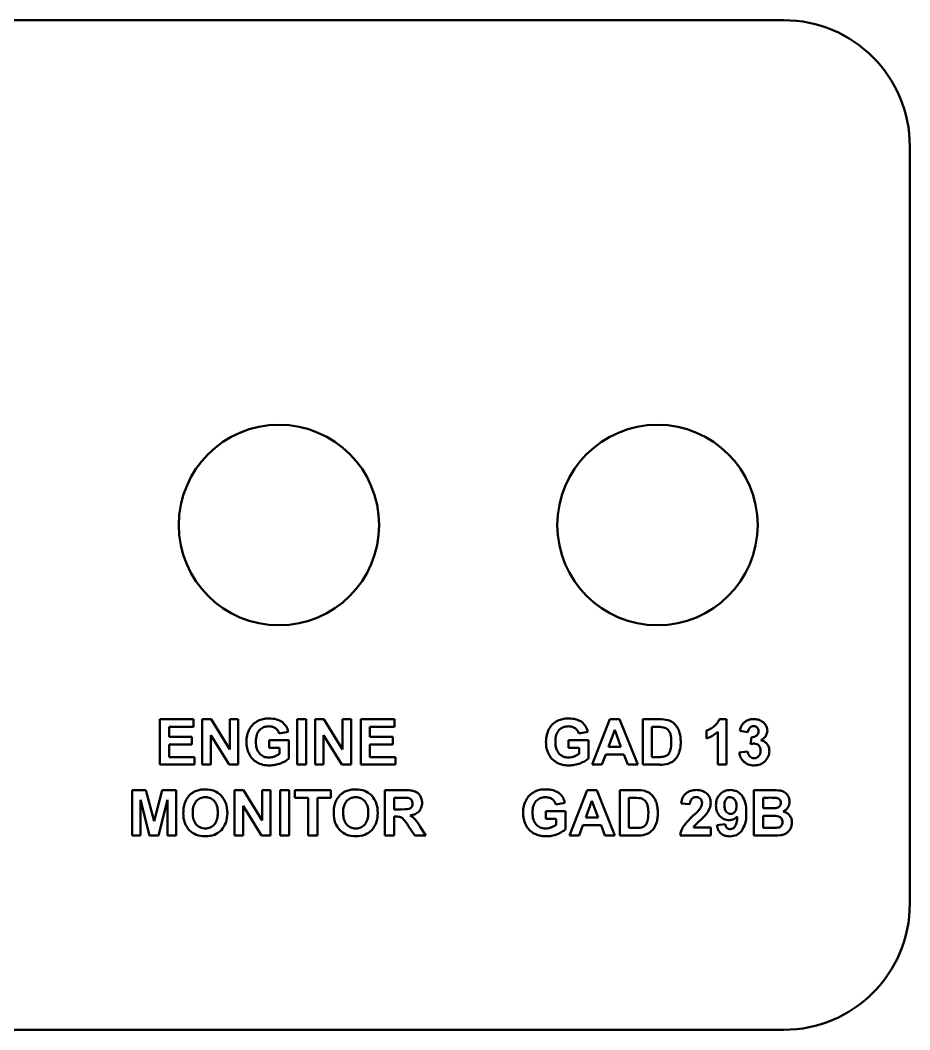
# Model space of a CAD drawing. Header units: inches. Extents: x 4.84 to 12.59, y 5.32 to 7.32.
# Drawn here: x 10.83 to 12.592, y 5.32 to 7.32 of the extents above; entities that cross this region are included whole.
import ezdxf

# ---------------------------------------------------------------- set-up
doc = ezdxf.new("R2010")
doc.units = ezdxf.units.IN
doc.header["$LTSCALE"] = 0.75
doc.header["$MEASUREMENT"] = 0
doc.layers.add('Visible', color=7, linetype='Continuous', lineweight=50)

msp = doc.modelspace()

# ---------------------------------------------------------------- linework, layer by layer
at = {"layer": 'Visible', "extrusion": (0, 1, 0)}
for p, q in [((12.3425, 7.3203), (5.0925, 7.3203)), ((12.5925, 5.5703), (12.5925, 7.0703)), ((11.1065, 5.9356), (11.1065, 5.8456)), ((11.1732, 5.9356), (11.1065, 5.9356)), ((11.1247, 5.9203), (11.1732, 5.9203)), ((11.1247, 5.9004), (11.1247, 5.9203)), ((11.1732, 5.9203), (11.1732, 5.9356)), ((11.1905, 5.9356), (11.1905, 5.8456)), ((11.2082, 5.9356), (11.1905, 5.9356)), ((11.245, 5.8755), (11.2082, 5.9356)), ((11.245, 5.9356), (11.245, 5.8755)), ((11.2619, 5.9356), (11.245, 5.9356)), ((11.2619, 5.8456), (11.2619, 5.9356)), ((11.3784, 5.9356), (11.3784, 5.8456)), ((11.3966, 5.9356), (11.3784, 5.9356)), ((11.3966, 5.8456), (11.3966, 5.9356)), ((11.414, 5.9356), (11.414, 5.8456)), ((11.4317, 5.9356), (11.414, 5.9356)), ((11.4686, 5.8755), (11.4317, 5.9356)), ((11.4686, 5.9356), (11.4686, 5.8755)), ((11.4854, 5.9356), (11.4686, 5.9356)), ((11.4854, 5.8456), (11.4854, 5.9356)), ((11.5047, 5.9356), (11.5047, 5.8456)), ((11.5714, 5.9356), (11.5047, 5.9356)), ((11.5228, 5.9203), (11.5714, 5.9203)), ((11.5228, 5.9004), (11.5228, 5.9203)), ((11.5714, 5.9203), (11.5714, 5.9356)), ((11.9983, 5.9356), (11.9633, 5.8456)), ((12.0175, 5.9356), (11.9983, 5.9356)), ((12.0536, 5.8456), (12.0175, 5.9356)), ((12.0964, 5.9356), (12.0632, 5.9356)), ((12.0632, 5.9356), (12.0632, 5.8456)), ((12.0813, 5.8607), (12.0813, 5.9203)), ((12.0813, 5.9203), (12.0895, 5.9203)), ((12.2293, 5.9359), (12.2153, 5.9359)), ((12.2293, 5.8456), (12.2293, 5.9359)), ((11.1698, 5.9004), (11.1247, 5.9004)), ((11.1698, 5.8852), (11.1698, 5.9004)), ((11.2074, 5.9043), (11.2437, 5.8456)), ((11.2074, 5.8456), (11.2074, 5.9043)), ((11.343, 5.9073), (11.361, 5.9106)), ((11.4309, 5.9043), (11.4672, 5.8456)), ((11.4309, 5.8456), (11.4309, 5.9043)), ((11.568, 5.9004), (11.5228, 5.9004)), ((11.568, 5.8852), (11.568, 5.9004)), ((11.9364, 5.9073), (11.9545, 5.9106)), ((11.9956, 5.8812), (12.0077, 5.9146)), ((12.0077, 5.9146), (12.0201, 5.8812)), ((12.1897, 5.9132), (12.1897, 5.8975)), ((12.212, 5.9106), (12.212, 5.8456)), ((12.2557, 5.9124), (12.2716, 5.9097)), ((12.2785, 5.9002), (12.2766, 5.8861)), ((11.1247, 5.8852), (11.1698, 5.8852)), ((11.1247, 5.8607), (11.1247, 5.8852)), ((11.323, 5.8938), (11.323, 5.8787)), ((11.3622, 5.8938), (11.323, 5.8938)), ((11.3622, 5.858), (11.3622, 5.8938)), ((11.5228, 5.8852), (11.568, 5.8852)), ((11.5228, 5.8607), (11.5228, 5.8852)), ((11.9165, 5.8938), (11.9165, 5.8787)), ((11.9557, 5.8938), (11.9165, 5.8938)), ((11.9557, 5.858), (11.9557, 5.8938)), ((12.0201, 5.8812), (11.9956, 5.8812)), ((11.1749, 5.8607), (11.1247, 5.8607)), ((11.1749, 5.8456), (11.1749, 5.8607)), ((11.323, 5.8787), (11.3438, 5.8787)), ((11.3438, 5.8787), (11.3438, 5.8672)), ((11.5731, 5.8607), (11.5228, 5.8607)), ((11.5731, 5.8456), (11.5731, 5.8607)), ((11.9165, 5.8787), (11.9373, 5.8787)), ((11.9373, 5.8787), (11.9373, 5.8672)), ((11.9825, 5.8456), (11.99, 5.866)), ((11.99, 5.866), (12.0259, 5.866)), ((12.0259, 5.866), (12.0338, 5.8456)), ((12.0949, 5.8607), (12.0813, 5.8607)), ((12.2711, 5.8715), (12.2544, 5.8694)), ((11.1065, 5.8456), (11.1749, 5.8456)), ((11.1905, 5.8456), (11.2074, 5.8456)), ((11.2437, 5.8456), (11.2619, 5.8456)), ((11.3784, 5.8456), (11.3966, 5.8456)), ((11.414, 5.8456), (11.4309, 5.8456)), ((11.4672, 5.8456), (11.4854, 5.8456)), ((11.5047, 5.8456), (11.5731, 5.8456)), ((11.9633, 5.8456), (11.9825, 5.8456)), ((12.0338, 5.8456), (12.0536, 5.8456)), ((12.0632, 5.8456), (12.0973, 5.8456)), ((12.212, 5.8456), (12.2293, 5.8456)), ((11.0516, 5.7951), (11.0516, 5.7051)), ((11.0788, 5.7951), (11.0516, 5.7951)), ((11.0951, 5.7337), (11.0788, 5.7951)), ((11.1112, 5.7951), (11.0951, 5.7337)), ((11.1385, 5.7951), (11.1112, 5.7951)), ((11.1385, 5.7051), (11.1385, 5.7951)), ((11.2545, 5.7951), (11.2545, 5.7051)), ((11.2722, 5.7951), (11.2545, 5.7951)), ((11.309, 5.735), (11.2722, 5.7951)), ((11.309, 5.7951), (11.309, 5.735)), ((11.3259, 5.7951), (11.309, 5.7951)), ((11.3259, 5.7051), (11.3259, 5.7951)), ((11.3446, 5.7951), (11.3446, 5.7051)), ((11.3628, 5.7951), (11.3446, 5.7951)), ((11.3628, 5.7051), (11.3628, 5.7951)), ((11.3736, 5.7951), (11.3736, 5.7799)), ((11.4451, 5.7951), (11.3736, 5.7951)), ((11.4451, 5.7799), (11.4451, 5.7951)), ((11.5525, 5.7951), (11.5525, 5.7051)), ((11.5907, 5.7951), (11.5525, 5.7951)), ((11.9529, 5.7951), (11.9179, 5.7051)), ((11.9721, 5.7951), (11.9529, 5.7951)), ((12.0082, 5.7051), (11.9721, 5.7951)), ((12.051, 5.7951), (12.0178, 5.7951)), ((12.0178, 5.7951), (12.0178, 5.7051)), ((12.3194, 5.7951), (12.2835, 5.7951)), ((12.2835, 5.7951), (12.2835, 5.7051)), ((12.3016, 5.7593), (12.3016, 5.7801)), ((12.3016, 5.7801), (12.3121, 5.7801)), ((11.0684, 5.7759), (11.0862, 5.7051)), ((11.0684, 5.7051), (11.0684, 5.7759)), ((11.1037, 5.7051), (11.1216, 5.7759)), ((11.1216, 5.7759), (11.1216, 5.7051)), ((11.2714, 5.7638), (11.3077, 5.7051)), ((11.2714, 5.7051), (11.2714, 5.7638)), ((11.3736, 5.7799), (11.4003, 5.7799)), ((11.4003, 5.7799), (11.4003, 5.7051)), ((11.4185, 5.7799), (11.4451, 5.7799)), ((11.4185, 5.7051), (11.4185, 5.7799)), ((11.5706, 5.7799), (11.5848, 5.7799)), ((11.5706, 5.757), (11.5706, 5.7799)), ((11.891, 5.7668), (11.9091, 5.7702)), ((11.9502, 5.7407), (11.9623, 5.7741)), ((11.9623, 5.7741), (11.9747, 5.7407)), ((12.0359, 5.7203), (12.0359, 5.7799)), ((12.0359, 5.7799), (12.0441, 5.7799)), ((12.1396, 5.7688), (12.1567, 5.7671)), ((11.5841, 5.757), (11.5706, 5.757)), ((11.5706, 5.7427), (11.5743, 5.7427)), ((11.5706, 5.7051), (11.5706, 5.7427)), ((11.8711, 5.7534), (11.8711, 5.7382)), ((11.9103, 5.7534), (11.8711, 5.7534)), ((11.9103, 5.7175), (11.9103, 5.7534)), ((11.9747, 5.7407), (11.9502, 5.7407)), ((12.3135, 5.7593), (12.3016, 5.7593)), ((12.3016, 5.7203), (12.3016, 5.7443)), ((12.3016, 5.7443), (12.3163, 5.7443)), ((11.5985, 5.7247), (11.6116, 5.7051)), ((11.6334, 5.7051), (11.6224, 5.7227)), ((11.8711, 5.7382), (11.8919, 5.7382)), ((11.8919, 5.7382), (11.8919, 5.7268)), ((11.9371, 5.7051), (11.9446, 5.7255)), ((11.9446, 5.7255), (11.9806, 5.7255)), ((11.9806, 5.7255), (11.9884, 5.7051)), ((12.0495, 5.7203), (12.0359, 5.7203)), ((12.198, 5.7211), (12.1637, 5.7211)), ((12.198, 5.7051), (12.198, 5.7211)), ((12.2267, 5.7278), (12.21, 5.7259)), ((12.3185, 5.7203), (12.3016, 5.7203)), ((11.0516, 5.7051), (11.0684, 5.7051)), ((11.0862, 5.7051), (11.1037, 5.7051)), ((11.1216, 5.7051), (11.1385, 5.7051)), ((11.2545, 5.7051), (11.2714, 5.7051)), ((11.3077, 5.7051), (11.3259, 5.7051)), ((11.3446, 5.7051), (11.3628, 5.7051)), ((11.4003, 5.7051), (11.4185, 5.7051)), ((11.5525, 5.7051), (11.5706, 5.7051)), ((11.6116, 5.7051), (11.6334, 5.7051)), ((11.9179, 5.7051), (11.9371, 5.7051)), ((11.9884, 5.7051), (12.0082, 5.7051)), ((12.0178, 5.7051), (12.0519, 5.7051)), ((12.1375, 5.7051), (12.198, 5.7051)), ((12.2835, 5.7051), (12.3141, 5.7051)), ((5.0925, 5.3203), (12.3425, 5.3203))]:
    msp.add_line(p, q, dxfattribs=at)
at = {"layer": 'Visible'}
for centre in [(11.3425, 6.3203), (12.0925, 6.3203)]:
    msp.add_circle(centre, 0.1985, dxfattribs=at)
at = {"layer": 'Visible', "extrusion": (1e-16, 0, -1)}
for centre, radius, start, end in [((-12.3425, 7.0703), 0.25, 90, 180), ((-12.0922, 5.838), 0.0824, 88.0944, 98.5003), ((-12.0985, 5.8707), 0.0649, 88.1046, 103.3573), ((-12.0611, 5.8887), 0.0587, 178.2551, 194.4956), ((-12.2854, 5.8574), 0.0301, 73.0935, 88.4143), ((-11.3201, 5.8985), 0.0392, 232.8835, 249.3717), ((-11.9136, 5.8985), 0.0392, 232.8836, 249.3716), ((-12.0966, 5.9102), 0.0495, 259.1367, 271.919), ((-12.099, 5.9005), 0.055, 254.7815, 271.7227), ((-12.0468, 5.6975), 0.0824, 88.0946, 98.5001), ((-12.0531, 5.7303), 0.0649, 88.1045, 103.3575), ((-12.3156, 5.5674), 0.2128, 89.0403, 93.2241), ((-12.3216, 5.6912), 0.1039, 88.7957, 97.6008), ((-11.5879, 5.6269), 0.153, 88.8418, 93.8104), ((-11.5876, 5.8264), 0.0694, 259.3593, 272.8981), ((-11.5815, 5.7079), 0.0424, 119.4605, 136.1647), ((-12.0157, 5.7483), 0.0587, 178.2551, 194.4956), ((-12.2377, 5.6571), 0.1146, 34.682, 49.2293), ((-12.0827, 5.836), 0.122, 219.3251, 228.9792), ((-12.1047, 5.8189), 0.1105, 220.3583, 228.715), ((-12.1524, 5.7771), 0.0471, 202.7641, 219.1636), ((-12.3164, 5.9195), 0.1602, 266.3067, 271.0291), ((-11.491, 5.657), 0.127, 140.4137, 147.7853), ((-11.5338, 5.6709), 0.1026, 139.6949, 149.709), ((-11.8682, 5.7581), 0.0392, 232.8836, 249.3716), ((-12.0512, 5.7697), 0.0495, 259.1367, 271.919), ((-12.1894, 5.7059), 0.0298, 30.6637, 42.1298), ((-12.2996, 5.5986), 0.1836, 43.8869, 48.3665), ((-12.3211, 5.8024), 0.0822, 263.1095, 271.8133), ((-12.0536, 5.7601), 0.055, 254.7817, 271.7224), ((-12.3166, 6.0074), 0.3023, 266.3172, 270.4739), ((-12.3425, 5.5703), 0.25, 180, 270)]:
    msp.add_arc(centre, radius, start, end, dxfattribs=at)
at = {"layer": 'Visible'}
for points, knots in [([(11.3012, 5.9326), (11.2976, 5.9305), (11.2906, 5.9262), (11.2861, 5.9193), (11.2839, 5.9159)], [-0.06182244, -0.06182244, -0.06182244, -0.06182244, -0.03068016, 0, 0, 0, 0]), ([(11.3227, 5.9371), (11.3187, 5.937), (11.3112, 5.9367), (11.3043, 5.9339), (11.3012, 5.9326)], [-0.05630258, -0.05630258, -0.05630258, -0.05630258, -0.0261118, 0, 0, 0, 0]), ([(11.3038, 5.914), (11.3064, 5.9162), (11.3118, 5.9208), (11.319, 5.9213), (11.3227, 5.9216)], [-0.05298851, -0.05298851, -0.05298851, -0.05298851, -0.02757226, 0, 0, 0, 0]), ([(11.3489, 5.9301), (11.3452, 5.9321), (11.3371, 5.9366), (11.3278, 5.9369), (11.3227, 5.9371)], [-0.06974808, -0.06974808, -0.06974808, -0.06974808, -0.03817346, 0, 0, 0, 0]), ([(11.3227, 5.9216), (11.3252, 5.9214), (11.3298, 5.9212), (11.3339, 5.9188), (11.3358, 5.9177)], [-0.0351407, -0.0351407, -0.0351407, -0.0351407, -0.01667644, 0, 0, 0, 0]), ([(11.361, 5.9106), (11.3599, 5.9145), (11.3576, 5.9221), (11.3518, 5.9275), (11.3489, 5.9301)], [-0.05917838, -0.05917838, -0.05917838, -0.05917838, -0.0289659, 0, 0, 0, 0]), ([(11.8946, 5.9326), (11.8911, 5.9305), (11.884, 5.9262), (11.8796, 5.9193), (11.8774, 5.9159)], [-0.06182243, -0.06182243, -0.06182243, -0.06182243, -0.03068014, 0, 0, 0, 0]), ([(11.9162, 5.9371), (11.9122, 5.937), (11.9047, 5.9367), (11.8978, 5.9339), (11.8946, 5.9326)], [-0.05630256, -0.05630256, -0.05630256, -0.05630256, -0.02611175, 0, 0, 0, 0]), ([(11.8972, 5.914), (11.8999, 5.9162), (11.9053, 5.9208), (11.9125, 5.9213), (11.9162, 5.9216)], [-0.05298848, -0.05298848, -0.05298848, -0.05298848, -0.02757223, 0, 0, 0, 0]), ([(11.9424, 5.9301), (11.9387, 5.9321), (11.9306, 5.9366), (11.9213, 5.9369), (11.9162, 5.9371)], [-0.06974811, -0.06974811, -0.06974811, -0.06974811, -0.03817343, 0, 0, 0, 0]), ([(11.9162, 5.9216), (11.9186, 5.9214), (11.9233, 5.9212), (11.9274, 5.9188), (11.9293, 5.9177)], [-0.03514073, -0.03514073, -0.03514073, -0.03514073, -0.01667644, 0, 0, 0, 0]), ([(11.9545, 5.9106), (11.9533, 5.9145), (11.9511, 5.9221), (11.9452, 5.9275), (11.9424, 5.9301)], [-0.0591784, -0.0591784, -0.0591784, -0.0591784, -0.02896594, 0, 0, 0, 0]), ([(12.1271, 5.9256), (12.1251, 5.9274), (12.1211, 5.9311), (12.116, 5.9329), (12.1135, 5.9338)], [-0.04074585, -0.04074585, -0.04074585, -0.04074585, -0.02040454, 0, 0, 0, 0]), ([(12.1357, 5.911), (12.1346, 5.9137), (12.1325, 5.919), (12.1288, 5.9234), (12.1271, 5.9256)], [-0.04324386, -0.04324386, -0.04324386, -0.04324386, -0.02103557, 0, 0, 0, 0]), ([(12.2044, 5.9215), (12.2019, 5.9197), (12.1974, 5.9163), (12.1921, 5.9141), (12.1897, 5.9132)], [-0.04307289, -0.04307289, -0.04307289, -0.04307289, -0.01965301, 0, 0, 0, 0]), ([(12.2153, 5.9359), (12.214, 5.9332), (12.2115, 5.9277), (12.2068, 5.9236), (12.2044, 5.9215)], [-0.04628949, -0.04628949, -0.04628949, -0.04628949, -0.02399593, 0, 0, 0, 0]), ([(12.2607, 5.9255), (12.2597, 5.9236), (12.2573, 5.9195), (12.2563, 5.9149), (12.2557, 5.9124)], [-0.03566264, -0.03566264, -0.03566264, -0.03566264, -0.01938715, 0, 0, 0, 0]), ([(12.2701, 5.9331), (12.2682, 5.9321), (12.2646, 5.9302), (12.262, 5.927), (12.2607, 5.9255)], [-0.0309706, -0.0309706, -0.0309706, -0.0309706, -0.01503664, 0, 0, 0, 0]), ([(12.2835, 5.9359), (12.2811, 5.9358), (12.2765, 5.9356), (12.2722, 5.934), (12.2701, 5.9331)], [-0.0350147, -0.0350147, -0.0350147, -0.0350147, -0.01697532, 0, 0, 0, 0]), ([(12.2754, 5.9187), (12.2765, 5.9196), (12.2787, 5.9214), (12.2816, 5.9216), (12.283, 5.9218)], [-0.02113139, -0.02113139, -0.02113139, -0.02113139, -0.01058969, 0, 0, 0, 0]), ([(12.283, 5.9218), (12.2844, 5.9217), (12.2871, 5.9215), (12.2892, 5.9198), (12.2902, 5.9191)], [-0.01990019, -0.01990019, -0.01990019, -0.01990019, -0.00950498, 0, 0, 0, 0]), ([(12.3039, 5.9278), (12.301, 5.9302), (12.2951, 5.9351), (12.2875, 5.9356), (12.2835, 5.9359)], [-0.05697597, -0.05697597, -0.05697597, -0.05697597, -0.02953358, 0, 0, 0, 0]), ([(12.3102, 5.9129), (12.3099, 5.9156), (12.3093, 5.9212), (12.3057, 5.9256), (12.3039, 5.9278)], [-0.04211508, -0.04211508, -0.04211508, -0.04211508, -0.02160268, 0, 0, 0, 0]), ([(11.2839, 5.9159), (11.2822, 5.912), (11.2786, 5.9041), (11.2782, 5.8954), (11.278, 5.8909)], [-0.06572075, -0.06572075, -0.06572075, -0.06572075, -0.03392786, 0, 0, 0, 0]), ([(11.2967, 5.8916), (11.2969, 5.8961), (11.2972, 5.9043), (11.3017, 5.911), (11.3038, 5.914)], [-0.06072179, -0.06072179, -0.06072179, -0.06072179, -0.02732505, 0, 0, 0, 0]), ([(11.3358, 5.9177), (11.3374, 5.9163), (11.3407, 5.9134), (11.3422, 5.9093), (11.343, 5.9073)], [-0.03266869, -0.03266869, -0.03266869, -0.03266869, -0.01659642, 0, 0, 0, 0]), ([(11.8774, 5.9159), (11.8757, 5.912), (11.8721, 5.9041), (11.8717, 5.8954), (11.8715, 5.8909)], [-0.06572076, -0.06572076, -0.06572076, -0.06572076, -0.03392786, 0, 0, 0, 0]), ([(11.8902, 5.8916), (11.8904, 5.8961), (11.8907, 5.9043), (11.8952, 5.911), (11.8972, 5.914)], [-0.06072181, -0.06072181, -0.06072181, -0.06072181, -0.02732508, 0, 0, 0, 0]), ([(11.9293, 5.9177), (11.9309, 5.9163), (11.9342, 5.9134), (11.9357, 5.9093), (11.9364, 5.9073)], [-0.03266869, -0.03266869, -0.03266869, -0.03266869, -0.01659642, 0, 0, 0, 0]), ([(12.1044, 5.9195), (12.106, 5.919), (12.1091, 5.9182), (12.1116, 5.9162), (12.1128, 5.9152)], [-0.02414846, -0.02414846, -0.02414846, -0.02414846, -0.01164735, 0, 0, 0, 0]), ([(12.1128, 5.9152), (12.1139, 5.914), (12.1162, 5.9115), (12.1173, 5.9082), (12.118, 5.9065)], [-0.02592576, -0.02592576, -0.02592576, -0.02592576, -0.01382197, 0, 0, 0, 0]), ([(12.118, 5.9065), (12.1185, 5.9043), (12.1198, 5.899), (12.1198, 5.8936), (12.1198, 5.8905)], [-0.04108089, -0.04108089, -0.04108089, -0.04108089, -0.02345833, 0, 0, 0, 0]), ([(12.1386, 5.8897), (12.1385, 5.8936), (12.1384, 5.9008), (12.1365, 5.9078), (12.1357, 5.911)], [-0.05472632, -0.05472632, -0.05472632, -0.05472632, -0.02509808, 0, 0, 0, 0]), ([(12.1897, 5.8975), (12.1939, 5.8991), (12.202, 5.9022), (12.2087, 5.9078), (12.212, 5.9106)], [-0.06602466, -0.06602466, -0.06602466, -0.06602466, -0.03264501, 0, 0, 0, 0]), ([(12.2716, 5.9097), (12.2719, 5.9115), (12.2724, 5.9148), (12.2745, 5.9175), (12.2754, 5.9187)], [-0.025103, -0.025103, -0.025103, -0.025103, -0.01152571, 0, 0, 0, 0]), ([(12.2892, 5.9032), (12.2877, 5.9023), (12.2845, 5.9003), (12.2806, 5.9002), (12.2785, 5.9002)], [-0.02871031, -0.02871031, -0.02871031, -0.02871031, -0.01576286, 0, 0, 0, 0]), ([(12.2929, 5.9118), (12.2927, 5.9101), (12.2925, 5.9069), (12.2903, 5.9044), (12.2892, 5.9032)], [-0.02427913, -0.02427913, -0.02427913, -0.02427913, -0.01183592, 0, 0, 0, 0]), ([(12.2902, 5.9191), (12.291, 5.918), (12.2926, 5.9159), (12.2928, 5.9132), (12.2929, 5.9118)], [-0.02004844, -0.02004844, -0.02004844, -0.02004844, -0.01051056, 0, 0, 0, 0]), ([(12.2972, 5.8939), (12.301, 5.8963), (12.3081, 5.9008), (12.3095, 5.909), (12.3102, 5.9129)], [-0.06066272, -0.06066272, -0.06066272, -0.06066272, -0.02827743, 0, 0, 0, 0]), ([(11.278, 5.8909), (11.2782, 5.8867), (11.2786, 5.8784), (11.2817, 5.8707), (11.2833, 5.8669)], [-0.06275201, -0.06275201, -0.06275201, -0.06275201, -0.03090086, 0, 0, 0, 0]), ([(11.3039, 5.8676), (11.3018, 5.8708), (11.2971, 5.8781), (11.2969, 5.8868), (11.2967, 5.8916)], [-0.06472594, -0.06472594, -0.06472594, -0.06472594, -0.03589754, 0, 0, 0, 0]), ([(11.8715, 5.8909), (11.8717, 5.8867), (11.8721, 5.8784), (11.8752, 5.8707), (11.8768, 5.8669)], [-0.06275201, -0.06275201, -0.06275201, -0.06275201, -0.03090087, 0, 0, 0, 0]), ([(11.8973, 5.8676), (11.8953, 5.8708), (11.8906, 5.8781), (11.8904, 5.8868), (11.8902, 5.8916)], [-0.06472594, -0.06472594, -0.06472594, -0.06472594, -0.03589754, 0, 0, 0, 0]), ([(12.1358, 5.8706), (12.1366, 5.8735), (12.1384, 5.8797), (12.1385, 5.8862), (12.1386, 5.8897)], [-0.0493206, -0.0493206, -0.0493206, -0.0493206, -0.02633345, 0, 0, 0, 0]), ([(12.2845, 5.8874), (12.2861, 5.8873), (12.2894, 5.8869), (12.2918, 5.8847), (12.2931, 5.8836)], [-0.02429819, -0.02429819, -0.02429819, -0.02429819, -0.01224148, 0, 0, 0, 0]), ([(12.2931, 5.8836), (12.2941, 5.8822), (12.2963, 5.8791), (12.2965, 5.8753), (12.2966, 5.8733)], [-0.028171, -0.028171, -0.028171, -0.028171, -0.01497951, 0, 0, 0, 0]), ([(12.3096, 5.8865), (12.3079, 5.8883), (12.3045, 5.8918), (12.2997, 5.8932), (12.2972, 5.8939)], [-0.03722375, -0.03722375, -0.03722375, -0.03722375, -0.01894972, 0, 0, 0, 0]), ([(12.3142, 5.8726), (12.3141, 5.8752), (12.3137, 5.8802), (12.311, 5.8845), (12.3096, 5.8865)], [-0.0378739, -0.0378739, -0.0378739, -0.0378739, -0.01843092, 0, 0, 0, 0]), ([(11.2833, 5.8669), (11.2853, 5.8634), (11.2892, 5.8566), (11.2958, 5.8521), (11.2991, 5.85)], [-0.05953178, -0.05953178, -0.05953178, -0.05953178, -0.02965735, 0, 0, 0, 0]), ([(11.3225, 5.8596), (11.3189, 5.8599), (11.3118, 5.8605), (11.3064, 5.8652), (11.3039, 5.8676)], [-0.05286813, -0.05286813, -0.05286813, -0.05286813, -0.02587551, 0, 0, 0, 0]), ([(11.334, 5.8618), (11.3321, 5.8612), (11.3284, 5.8599), (11.3244, 5.8597), (11.3225, 5.8596)], [-0.02976415, -0.02976415, -0.02976415, -0.02976415, -0.01459097, 0, 0, 0, 0]), ([(11.8768, 5.8669), (11.8787, 5.8634), (11.8827, 5.8566), (11.8893, 5.8521), (11.8925, 5.85)], [-0.05953178, -0.05953178, -0.05953178, -0.05953178, -0.02965737, 0, 0, 0, 0]), ([(11.916, 5.8596), (11.9124, 5.8599), (11.9052, 5.8605), (11.8999, 5.8652), (11.8973, 5.8676)], [-0.05286813, -0.05286813, -0.05286813, -0.05286813, -0.02587551, 0, 0, 0, 0]), ([(11.9274, 5.8618), (11.9256, 5.8612), (11.9218, 5.8599), (11.9179, 5.8597), (11.916, 5.8596)], [-0.02976417, -0.02976417, -0.02976417, -0.02976417, -0.01459094, 0, 0, 0, 0]), ([(12.1132, 5.8653), (12.1122, 5.8645), (12.1099, 5.8628), (12.1073, 5.862), (12.1059, 5.8616)], [-0.0210833, -0.0210833, -0.0210833, -0.0210833, -0.01094611, 0, 0, 0, 0]), ([(12.118, 5.874), (12.1174, 5.8722), (12.1164, 5.869), (12.1142, 5.8665), (12.1132, 5.8653)], [-0.02537304, -0.02537304, -0.02537304, -0.02537304, -0.01112995, 0, 0, 0, 0]), ([(12.1262, 5.8547), (12.1282, 5.8569), (12.1324, 5.8616), (12.1346, 5.8675), (12.1358, 5.8706)], [-0.04755928, -0.04755928, -0.04755928, -0.04755928, -0.02485584, 0, 0, 0, 0]), ([(12.2544, 5.8694), (12.2551, 5.8659), (12.2565, 5.8588), (12.2614, 5.8536), (12.2638, 5.8511)], [-0.05334481, -0.05334481, -0.05334481, -0.05334481, -0.02617162, 0, 0, 0, 0]), ([(12.2754, 5.8617), (12.2744, 5.863), (12.2721, 5.8659), (12.2715, 5.8695), (12.2711, 5.8715)], [-0.02749353, -0.02749353, -0.02749353, -0.02749353, -0.01478834, 0, 0, 0, 0]), ([(12.2839, 5.8583), (12.2823, 5.8585), (12.2792, 5.8587), (12.2767, 5.8607), (12.2754, 5.8617)], [-0.02363236, -0.02363236, -0.02363236, -0.02363236, -0.01174229, 0, 0, 0, 0]), ([(12.2929, 5.8624), (12.2916, 5.8612), (12.2891, 5.8589), (12.2856, 5.8585), (12.2839, 5.8583)], [-0.02566786, -0.02566786, -0.02566786, -0.02566786, -0.01275638, 0, 0, 0, 0]), ([(12.2966, 5.8733), (12.2965, 5.8712), (12.2962, 5.8672), (12.294, 5.8639), (12.2929, 5.8624)], [-0.02978729, -0.02978729, -0.02978729, -0.02978729, -0.01394514, 0, 0, 0, 0]), ([(12.3056, 5.8524), (12.3081, 5.8553), (12.3131, 5.8611), (12.3139, 5.8688), (12.3142, 5.8726)], [-0.05706049, -0.05706049, -0.05706049, -0.05706049, -0.0284101, 0, 0, 0, 0]), ([(11.2991, 5.85), (11.3028, 5.8482), (11.3106, 5.8446), (11.3192, 5.8442), (11.3237, 5.844)], [-0.06486092, -0.06486092, -0.06486092, -0.06486092, -0.03377508, 0, 0, 0, 0]), ([(11.3237, 5.844), (11.3274, 5.8442), (11.3349, 5.8446), (11.342, 5.847), (11.3456, 5.8482)], [-0.05700866, -0.05700866, -0.05700866, -0.05700866, -0.02883313, 0, 0, 0, 0]), ([(11.3456, 5.8482), (11.3489, 5.8496), (11.3549, 5.852), (11.3599, 5.8561), (11.3622, 5.858)], [-0.04898613, -0.04898613, -0.04898613, -0.04898613, -0.02212342, 0, 0, 0, 0]), ([(11.8925, 5.85), (11.8963, 5.8482), (11.9041, 5.8446), (11.9127, 5.8442), (11.9172, 5.844)], [-0.06486092, -0.06486092, -0.06486092, -0.06486092, -0.03377508, 0, 0, 0, 0]), ([(11.9172, 5.844), (11.9209, 5.8442), (11.9284, 5.8446), (11.9355, 5.847), (11.9391, 5.8482)], [-0.05700868, -0.05700868, -0.05700868, -0.05700868, -0.02883313, 0, 0, 0, 0]), ([(11.9391, 5.8482), (11.9424, 5.8496), (11.9484, 5.852), (11.9534, 5.8561), (11.9557, 5.858)], [-0.04898611, -0.04898611, -0.04898611, -0.04898611, -0.02212342, 0, 0, 0, 0]), ([(12.1134, 5.8475), (12.1159, 5.8484), (12.1206, 5.85), (12.1244, 5.8532), (12.1262, 5.8547)], [-0.03746291, -0.03746291, -0.03746291, -0.03746291, -0.01753544, 0, 0, 0, 0]), ([(12.2638, 5.8511), (12.2667, 5.849), (12.2728, 5.8448), (12.2802, 5.8443), (12.284, 5.844)], [-0.05541084, -0.05541084, -0.05541084, -0.05541084, -0.02872903, 0, 0, 0, 0]), ([(12.284, 5.844), (12.2881, 5.8444), (12.2962, 5.845), (12.3025, 5.8499), (12.3056, 5.8524)], [-0.05987881, -0.05987881, -0.05987881, -0.05987881, -0.02935844, 0, 0, 0, 0]), ([(11.1654, 5.785), (11.1637, 5.7831), (11.1603, 5.7794), (11.1581, 5.7749), (11.157, 5.7726)], [-0.03803585, -0.03803585, -0.03803585, -0.03803585, -0.01896049, 0, 0, 0, 0]), ([(11.177, 5.7931), (11.1749, 5.7921), (11.1706, 5.79), (11.1671, 5.7867), (11.1654, 5.785)], [-0.03619931, -0.03619931, -0.03619931, -0.03619931, -0.01859423, 0, 0, 0, 0]), ([(11.1964, 5.7966), (11.1929, 5.7965), (11.1863, 5.7963), (11.18, 5.7941), (11.177, 5.7931)], [-0.05035183, -0.05035183, -0.05035183, -0.05035183, -0.02397974, 0, 0, 0, 0]), ([(11.1785, 5.7734), (11.181, 5.7756), (11.1861, 5.7803), (11.193, 5.7808), (11.1966, 5.7811)], [-0.05122404, -0.05122404, -0.05122404, -0.05122404, -0.0262285, 0, 0, 0, 0]), ([(11.2282, 5.7843), (11.2238, 5.7879), (11.2145, 5.7954), (11.2026, 5.7962), (11.1964, 5.7966)], [-0.08861997, -0.08861997, -0.08861997, -0.08861997, -0.04614455, 0, 0, 0, 0]), ([(11.1966, 5.7811), (11.2001, 5.7808), (11.207, 5.7803), (11.2121, 5.7757), (11.2146, 5.7735)], [-0.05091079, -0.05091079, -0.05091079, -0.05091079, -0.02475061, 0, 0, 0, 0]), ([(11.2402, 5.75), (11.2398, 5.7567), (11.2392, 5.7694), (11.2317, 5.7796), (11.2282, 5.7843)], [-0.09410741, -0.09410741, -0.09410741, -0.09410741, -0.04382832, 0, 0, 0, 0]), ([(11.4634, 5.785), (11.4617, 5.7831), (11.4584, 5.7794), (11.4561, 5.7749), (11.455, 5.7726)], [-0.03803585, -0.03803585, -0.03803585, -0.03803585, -0.0189605, 0, 0, 0, 0]), ([(11.475, 5.7931), (11.473, 5.7921), (11.4687, 5.79), (11.4652, 5.7867), (11.4634, 5.785)], [-0.03619933, -0.03619933, -0.03619933, -0.03619933, -0.01859423, 0, 0, 0, 0]), ([(11.4944, 5.7966), (11.491, 5.7965), (11.4843, 5.7963), (11.478, 5.7941), (11.475, 5.7931)], [-0.05035166, -0.05035166, -0.05035166, -0.05035166, -0.02397963, 0, 0, 0, 0]), ([(11.4765, 5.7734), (11.479, 5.7756), (11.4842, 5.7803), (11.4911, 5.7808), (11.4946, 5.7811)], [-0.05122387, -0.05122387, -0.05122387, -0.05122387, -0.02622839, 0, 0, 0, 0]), ([(11.5263, 5.7843), (11.5218, 5.7879), (11.5126, 5.7954), (11.5007, 5.7962), (11.4944, 5.7966)], [-0.08861997, -0.08861997, -0.08861997, -0.08861997, -0.04614455, 0, 0, 0, 0]), ([(11.4946, 5.7811), (11.4982, 5.7808), (11.505, 5.7803), (11.5101, 5.7757), (11.5126, 5.7735)], [-0.05091084, -0.05091084, -0.05091084, -0.05091084, -0.02475061, 0, 0, 0, 0]), ([(11.5382, 5.75), (11.5379, 5.7567), (11.5372, 5.7694), (11.5298, 5.7796), (11.5263, 5.7843)], [-0.09410749, -0.09410749, -0.09410749, -0.09410749, -0.04382838, 0, 0, 0, 0]), ([(11.6117, 5.7927), (11.6088, 5.7934), (11.602, 5.7951), (11.5949, 5.7951), (11.5907, 5.7951)], [-0.05377707, -0.05377707, -0.05377707, -0.05377707, -0.0316725, 0, 0, 0, 0]), ([(11.6221, 5.7841), (11.6207, 5.786), (11.618, 5.7897), (11.6137, 5.7917), (11.6117, 5.7927)], [-0.03493693, -0.03493693, -0.03493693, -0.03493693, -0.01722579, 0, 0, 0, 0]), ([(11.6261, 5.7699), (11.6259, 5.7724), (11.6256, 5.7774), (11.6233, 5.7819), (11.6221, 5.7841)], [-0.03776787, -0.03776787, -0.03776787, -0.03776787, -0.01846498, 0, 0, 0, 0]), ([(11.8492, 5.7922), (11.8457, 5.79), (11.8386, 5.7858), (11.8342, 5.7788), (11.832, 5.7754)], [-0.06182243, -0.06182243, -0.06182243, -0.06182243, -0.03068014, 0, 0, 0, 0]), ([(11.8708, 5.7966), (11.8668, 5.7965), (11.8593, 5.7963), (11.8524, 5.7935), (11.8492, 5.7922)], [-0.05630255, -0.05630255, -0.05630255, -0.05630255, -0.02611174, 0, 0, 0, 0]), ([(11.8518, 5.7736), (11.8545, 5.7758), (11.8599, 5.7803), (11.8671, 5.7808), (11.8708, 5.7811)], [-0.05298848, -0.05298848, -0.05298848, -0.05298848, -0.02757223, 0, 0, 0, 0]), ([(11.897, 5.7896), (11.8933, 5.7917), (11.8852, 5.7962), (11.8759, 5.7965), (11.8708, 5.7966)], [-0.06974812, -0.06974812, -0.06974812, -0.06974812, -0.03817343, 0, 0, 0, 0]), ([(11.8708, 5.7811), (11.8732, 5.781), (11.8779, 5.7807), (11.882, 5.7784), (11.8839, 5.7773)], [-0.03514073, -0.03514073, -0.03514073, -0.03514073, -0.01667645, 0, 0, 0, 0]), ([(11.9091, 5.7702), (11.9079, 5.7741), (11.9057, 5.7817), (11.8998, 5.787), (11.897, 5.7896)], [-0.05917837, -0.05917837, -0.05917837, -0.05917837, -0.0289659, 0, 0, 0, 0]), ([(12.0817, 5.7851), (12.0797, 5.7869), (12.0757, 5.7906), (12.0706, 5.7925), (12.0681, 5.7934)], [-0.04074583, -0.04074583, -0.04074583, -0.04074583, -0.02040452, 0, 0, 0, 0]), ([(12.0903, 5.7705), (12.0892, 5.7732), (12.0871, 5.7786), (12.0834, 5.783), (12.0817, 5.7851)], [-0.0432439, -0.0432439, -0.0432439, -0.0432439, -0.02103563, 0, 0, 0, 0]), ([(12.1492, 5.7893), (12.1468, 5.7867), (12.1414, 5.7809), (12.1402, 5.7731), (12.1396, 5.7688)], [-0.05864026, -0.05864026, -0.05864026, -0.05864026, -0.03210082, 0, 0, 0, 0]), ([(12.1695, 5.7955), (12.1656, 5.7953), (12.1584, 5.7949), (12.1522, 5.7911), (12.1492, 5.7893)], [-0.05456957, -0.05456957, -0.05456957, -0.05456957, -0.02599493, 0, 0, 0, 0]), ([(12.1604, 5.7779), (12.1616, 5.7789), (12.1641, 5.7809), (12.1673, 5.7811), (12.169, 5.7812)], [-0.02384421, -0.02384421, -0.02384421, -0.02384421, -0.01249092, 0, 0, 0, 0]), ([(12.169, 5.7812), (12.1707, 5.7811), (12.1739, 5.7809), (12.1764, 5.779), (12.1776, 5.7781)], [-0.02361361, -0.02361361, -0.02361361, -0.02361361, -0.0110807, 0, 0, 0, 0]), ([(12.1904, 5.7883), (12.1875, 5.7904), (12.1812, 5.7949), (12.1736, 5.7953), (12.1695, 5.7955)], [-0.05728395, -0.05728395, -0.05728395, -0.05728395, -0.03055463, 0, 0, 0, 0]), ([(12.198, 5.7704), (12.1977, 5.7738), (12.1971, 5.7806), (12.1926, 5.7857), (12.1904, 5.7883)], [-0.05045876, -0.05045876, -0.05045876, -0.05045876, -0.02508351, 0, 0, 0, 0]), ([(12.2164, 5.7871), (12.2141, 5.784), (12.2091, 5.7775), (12.2086, 5.7693), (12.2083, 5.765)], [-0.06094544, -0.06094544, -0.06094544, -0.06094544, -0.03182328, 0, 0, 0, 0]), ([(12.2372, 5.7955), (12.2332, 5.7952), (12.2254, 5.7945), (12.2194, 5.7895), (12.2164, 5.7871)], [-0.05802132, -0.05802132, -0.05802132, -0.05802132, -0.02839909, 0, 0, 0, 0]), ([(12.2284, 5.7774), (12.2295, 5.7785), (12.2317, 5.7807), (12.2348, 5.781), (12.2364, 5.7812)], [-0.02295593, -0.02295593, -0.02295593, -0.02295593, -0.01138515, 0, 0, 0, 0]), ([(12.2364, 5.7812), (12.238, 5.7809), (12.2415, 5.7805), (12.244, 5.7779), (12.2452, 5.7766)], [-0.02606295, -0.02606295, -0.02606295, -0.02606295, -0.01368621, 0, 0, 0, 0]), ([(12.2596, 5.7849), (12.2565, 5.788), (12.2503, 5.7941), (12.2415, 5.795), (12.2372, 5.7955)], [-0.06481146, -0.06481146, -0.06481146, -0.06481146, -0.032361, 0, 0, 0, 0]), ([(12.2684, 5.75), (12.2683, 5.7572), (12.2682, 5.7696), (12.2622, 5.7803), (12.2596, 5.7849)], [-0.09252081, -0.09252081, -0.09252081, -0.09252081, -0.03930777, 0, 0, 0, 0]), ([(12.3448, 5.7905), (12.3433, 5.7914), (12.3404, 5.7931), (12.3371, 5.7938), (12.3354, 5.7942)], [-0.02580783, -0.02580783, -0.02580783, -0.02580783, -0.01310364, 0, 0, 0, 0]), ([(12.3517, 5.783), (12.3507, 5.7845), (12.3488, 5.7873), (12.3461, 5.7895), (12.3448, 5.7905)], [-0.02609693, -0.02609693, -0.02609693, -0.02609693, -0.01276771, 0, 0, 0, 0]), ([(12.3544, 5.7724), (12.3543, 5.7743), (12.3541, 5.778), (12.3525, 5.7813), (12.3517, 5.783)], [-0.02790256, -0.02790256, -0.02790256, -0.02790256, -0.01370123, 0, 0, 0, 0]), ([(11.157, 5.7726), (11.1558, 5.7692), (11.1532, 5.7617), (11.153, 5.7538), (11.1529, 5.7495)], [-0.05987126, -0.05987126, -0.05987126, -0.05987126, -0.03222851, 0, 0, 0, 0]), ([(11.1716, 5.7502), (11.1717, 5.7548), (11.172, 5.7632), (11.1765, 5.7703), (11.1785, 5.7734)], [-0.06257348, -0.06257348, -0.06257348, -0.06257348, -0.0278171, 0, 0, 0, 0]), ([(11.2146, 5.7735), (11.2166, 5.7704), (11.221, 5.7634), (11.2212, 5.755), (11.2214, 5.7504)], [-0.06212045, -0.06212045, -0.06212045, -0.06212045, -0.03457503, 0, 0, 0, 0]), ([(11.455, 5.7726), (11.4538, 5.7692), (11.4512, 5.7617), (11.451, 5.7538), (11.4509, 5.7495)], [-0.0598713, -0.0598713, -0.0598713, -0.0598713, -0.0322285, 0, 0, 0, 0]), ([(11.4696, 5.7502), (11.4698, 5.7548), (11.47, 5.7632), (11.4745, 5.7703), (11.4765, 5.7734)], [-0.06257359, -0.06257359, -0.06257359, -0.06257359, -0.02781721, 0, 0, 0, 0]), ([(11.5126, 5.7735), (11.5146, 5.7704), (11.5191, 5.7634), (11.5193, 5.755), (11.5194, 5.7504)], [-0.06212042, -0.06212042, -0.06212042, -0.06212042, -0.03457504, 0, 0, 0, 0]), ([(11.5981, 5.7796), (11.5994, 5.7793), (11.602, 5.7787), (11.604, 5.7769), (11.6049, 5.776)], [-0.01987094, -0.01987094, -0.01987094, -0.01987094, -0.00941607, 0, 0, 0, 0]), ([(11.6055, 5.762), (11.6048, 5.7611), (11.6034, 5.7594), (11.6014, 5.7586), (11.6004, 5.7581)], [-0.0163787, -0.0163787, -0.0163787, -0.0163787, -0.00829963, 0, 0, 0, 0]), ([(11.6049, 5.776), (11.6056, 5.775), (11.6071, 5.7728), (11.6073, 5.7701), (11.6073, 5.7687)], [-0.01995824, -0.01995824, -0.01995824, -0.01995824, -0.01054122, 0, 0, 0, 0]), ([(11.6073, 5.7687), (11.6073, 5.7674), (11.6072, 5.765), (11.606, 5.7629), (11.6055, 5.762)], [-0.01798499, -0.01798499, -0.01798499, -0.01798499, -0.00847874, 0, 0, 0, 0]), ([(11.6201, 5.7531), (11.6218, 5.7555), (11.6254, 5.7605), (11.6259, 5.7667), (11.6261, 5.7699)], [-0.04592302, -0.04592302, -0.04592302, -0.04592302, -0.02379006, 0, 0, 0, 0]), ([(11.832, 5.7754), (11.8303, 5.7716), (11.8267, 5.7636), (11.8263, 5.7549), (11.8261, 5.7504)], [-0.06572077, -0.06572077, -0.06572077, -0.06572077, -0.03392789, 0, 0, 0, 0]), ([(11.8448, 5.7511), (11.845, 5.7556), (11.8453, 5.7638), (11.8498, 5.7705), (11.8518, 5.7736)], [-0.06072184, -0.06072184, -0.06072184, -0.06072184, -0.02732506, 0, 0, 0, 0]), ([(11.8839, 5.7773), (11.8855, 5.7759), (11.8888, 5.773), (11.8903, 5.7689), (11.891, 5.7668)], [-0.03266867, -0.03266867, -0.03266867, -0.03266867, -0.01659642, 0, 0, 0, 0]), ([(12.059, 5.779), (12.0606, 5.7786), (12.0637, 5.7777), (12.0662, 5.7757), (12.0674, 5.7748)], [-0.02414845, -0.02414845, -0.02414845, -0.02414845, -0.01164734, 0, 0, 0, 0]), ([(12.0674, 5.7748), (12.0685, 5.7736), (12.0708, 5.771), (12.0719, 5.7678), (12.0726, 5.7661)], [-0.02592577, -0.02592577, -0.02592577, -0.02592577, -0.01382197, 0, 0, 0, 0]), ([(12.0726, 5.7661), (12.0731, 5.7638), (12.0744, 5.7585), (12.0744, 5.7531), (12.0744, 5.75)], [-0.04108086, -0.04108086, -0.04108086, -0.04108086, -0.02345833, 0, 0, 0, 0]), ([(12.0932, 5.7492), (12.0931, 5.7531), (12.093, 5.7604), (12.0911, 5.7673), (12.0903, 5.7705)], [-0.05472626, -0.05472626, -0.05472626, -0.05472626, -0.02509808, 0, 0, 0, 0]), ([(12.1567, 5.7671), (12.1569, 5.7693), (12.1573, 5.7733), (12.1595, 5.7765), (12.1604, 5.7779)], [-0.02943303, -0.02943303, -0.02943303, -0.02943303, -0.01271725, 0, 0, 0, 0]), ([(12.1807, 5.7692), (12.1805, 5.7674), (12.1801, 5.7636), (12.1782, 5.7604), (12.1771, 5.7586)], [-0.02862066, -0.02862066, -0.02862066, -0.02862066, -0.01509787, 0, 0, 0, 0]), ([(12.1776, 5.7781), (12.1785, 5.7769), (12.1804, 5.7742), (12.1806, 5.771), (12.1807, 5.7692)], [-0.02435678, -0.02435678, -0.02435678, -0.02435678, -0.01311068, 0, 0, 0, 0]), ([(12.1958, 5.7589), (12.1965, 5.7607), (12.1977, 5.7645), (12.1979, 5.7684), (12.198, 5.7704)], [-0.03004651, -0.03004651, -0.03004651, -0.03004651, -0.01513058, 0, 0, 0, 0]), ([(12.2083, 5.765), (12.2086, 5.7609), (12.2091, 5.753), (12.2138, 5.7467), (12.216, 5.7437)], [-0.05871941, -0.05871941, -0.05871941, -0.05871941, -0.02809425, 0, 0, 0, 0]), ([(12.2253, 5.765), (12.2253, 5.7675), (12.2253, 5.772), (12.2275, 5.7758), (12.2284, 5.7774)], [-0.03288846, -0.03288846, -0.03288846, -0.03288846, -0.01401082, 0, 0, 0, 0]), ([(12.2287, 5.7522), (12.2277, 5.7539), (12.2254, 5.7579), (12.2253, 5.7624), (12.2253, 5.765)], [-0.03415982, -0.03415982, -0.03415982, -0.03415982, -0.01932315, 0, 0, 0, 0]), ([(12.2452, 5.7766), (12.2464, 5.7748), (12.2488, 5.7708), (12.249, 5.7661), (12.2491, 5.7636)], [-0.0348442, -0.0348442, -0.0348442, -0.0348442, -0.0189861, 0, 0, 0, 0]), ([(12.2491, 5.7636), (12.249, 5.7613), (12.2489, 5.7571), (12.2467, 5.7536), (12.2457, 5.7521)], [-0.03105822, -0.03105822, -0.03105822, -0.03105822, -0.0139242, 0, 0, 0, 0]), ([(12.3341, 5.7628), (12.3331, 5.762), (12.3309, 5.7603), (12.3282, 5.7599), (12.3267, 5.7596)], [-0.02064994, -0.02064994, -0.02064994, -0.02064994, -0.01093501, 0, 0, 0, 0]), ([(12.3276, 5.7798), (12.329, 5.7796), (12.3316, 5.7791), (12.3335, 5.7774), (12.3344, 5.7767)], [-0.0194825, -0.0194825, -0.0194825, -0.0194825, -0.00900974, 0, 0, 0, 0]), ([(12.3367, 5.7699), (12.3367, 5.7685), (12.3365, 5.7659), (12.3349, 5.7638), (12.3341, 5.7628)], [-0.01950076, -0.01950076, -0.01950076, -0.01950076, -0.00935863, 0, 0, 0, 0]), ([(12.3344, 5.7767), (12.3351, 5.7757), (12.3365, 5.7737), (12.3367, 5.7712), (12.3367, 5.7699)], [-0.01851307, -0.01851307, -0.01851307, -0.01851307, -0.00972004, 0, 0, 0, 0]), ([(12.3418, 5.7529), (12.3436, 5.7539), (12.3473, 5.7559), (12.3498, 5.7592), (12.351, 5.7608)], [-0.03124248, -0.03124248, -0.03124248, -0.03124248, -0.01554384, 0, 0, 0, 0]), ([(12.351, 5.7608), (12.352, 5.7627), (12.354, 5.7663), (12.3543, 5.7704), (12.3544, 5.7724)], [-0.03104753, -0.03104753, -0.03104753, -0.03104753, -0.01554977, 0, 0, 0, 0]), ([(11.1529, 5.7495), (11.1532, 5.7429), (11.1539, 5.7305), (11.1613, 5.7205), (11.1647, 5.7158)], [-0.09260851, -0.09260851, -0.09260851, -0.09260851, -0.04332081, 0, 0, 0, 0]), ([(11.1786, 5.727), (11.1766, 5.7301), (11.172, 5.7371), (11.1717, 5.7455), (11.1716, 5.7502)], [-0.06257849, -0.06257849, -0.06257849, -0.06257849, -0.03442339, 0, 0, 0, 0]), ([(11.2214, 5.7504), (11.2212, 5.7457), (11.221, 5.7372), (11.2164, 5.7301), (11.2144, 5.7269)], [-0.06324794, -0.06324794, -0.06324794, -0.06324794, -0.02817483, 0, 0, 0, 0]), ([(11.2283, 5.7159), (11.2318, 5.7206), (11.2392, 5.7307), (11.2398, 5.7433), (11.2402, 5.75)], [-0.09349157, -0.09349157, -0.09349157, -0.09349157, -0.04990424, 0, 0, 0, 0]), ([(11.4509, 5.7495), (11.4513, 5.7429), (11.4519, 5.7305), (11.4593, 5.7205), (11.4628, 5.7158)], [-0.09260851, -0.09260851, -0.09260851, -0.09260851, -0.04332083, 0, 0, 0, 0]), ([(11.4767, 5.727), (11.4746, 5.7301), (11.4701, 5.7371), (11.4698, 5.7455), (11.4696, 5.7502)], [-0.06257855, -0.06257855, -0.06257855, -0.06257855, -0.03442341, 0, 0, 0, 0]), ([(11.5194, 5.7504), (11.5193, 5.7457), (11.519, 5.7372), (11.5145, 5.7301), (11.5125, 5.7269)], [-0.06324795, -0.06324795, -0.06324795, -0.06324795, -0.02817484, 0, 0, 0, 0]), ([(11.5264, 5.7159), (11.5298, 5.7206), (11.5372, 5.7307), (11.5379, 5.7433), (11.5382, 5.75)], [-0.09349167, -0.09349167, -0.09349167, -0.09349167, -0.04990425, 0, 0, 0, 0]), ([(11.5743, 5.7427), (11.5761, 5.7427), (11.5792, 5.7427), (11.5822, 5.742), (11.5835, 5.7417)], [-0.0234437, -0.0234437, -0.0234437, -0.0234437, -0.0096674, 0, 0, 0, 0]), ([(11.5835, 5.7417), (11.5844, 5.7412), (11.5865, 5.7403), (11.5881, 5.7387), (11.5889, 5.7379)], [-0.01694654, -0.01694654, -0.01694654, -0.01694654, -0.00892623, 0, 0, 0, 0]), ([(11.6023, 5.7448), (11.6059, 5.7455), (11.6126, 5.7467), (11.6177, 5.7511), (11.6201, 5.7531)], [-0.05068579, -0.05068579, -0.05068579, -0.05068579, -0.0232959, 0, 0, 0, 0]), ([(11.8261, 5.7504), (11.8263, 5.7462), (11.8267, 5.7379), (11.8298, 5.7302), (11.8314, 5.7264)], [-0.06275198, -0.06275198, -0.06275198, -0.06275198, -0.03090089, 0, 0, 0, 0]), ([(11.8519, 5.7271), (11.8499, 5.7304), (11.8452, 5.7376), (11.845, 5.7463), (11.8448, 5.7511)], [-0.06472587, -0.06472587, -0.06472587, -0.06472587, -0.03589748, 0, 0, 0, 0]), ([(12.0904, 5.7301), (12.0912, 5.733), (12.093, 5.7393), (12.0931, 5.7458), (12.0932, 5.7492)], [-0.04932063, -0.04932063, -0.04932063, -0.04932063, -0.02633342, 0, 0, 0, 0]), ([(12.216, 5.7437), (12.2187, 5.7413), (12.2239, 5.7366), (12.2309, 5.7359), (12.2343, 5.7355)], [-0.05216574, -0.05216574, -0.05216574, -0.05216574, -0.02565824, 0, 0, 0, 0]), ([(12.2373, 5.7481), (12.2356, 5.7483), (12.2323, 5.7487), (12.2299, 5.751), (12.2287, 5.7522)], [-0.02481345, -0.02481345, -0.02481345, -0.02481345, -0.01252978, 0, 0, 0, 0]), ([(12.2343, 5.7355), (12.2375, 5.7358), (12.2438, 5.7365), (12.2483, 5.7408), (12.2506, 5.743)], [-0.04673755, -0.04673755, -0.04673755, -0.04673755, -0.02350975, 0, 0, 0, 0]), ([(12.2457, 5.7521), (12.2445, 5.7509), (12.2421, 5.7487), (12.2389, 5.7483), (12.2373, 5.7481)], [-0.02411233, -0.02411233, -0.02411233, -0.02411233, -0.01190108, 0, 0, 0, 0]), ([(12.2506, 5.743), (12.2504, 5.7387), (12.25, 5.7316), (12.247, 5.7251), (12.2458, 5.7227)], [-0.0535856, -0.0535856, -0.0535856, -0.0535856, -0.0207041, 0, 0, 0, 0]), ([(12.2593, 5.7144), (12.2619, 5.7191), (12.2681, 5.7301), (12.2683, 5.7428), (12.2684, 5.75)], [-0.09470125, -0.09470125, -0.09470125, -0.09470125, -0.05426518, 0, 0, 0, 0]), ([(12.3163, 5.7443), (12.3197, 5.7444), (12.3251, 5.7444), (12.3305, 5.7434), (12.3324, 5.743)], [-0.04114617, -0.04114617, -0.04114617, -0.04114617, -0.01515066, 0, 0, 0, 0]), ([(12.3324, 5.743), (12.3336, 5.7426), (12.3358, 5.7416), (12.3373, 5.7398), (12.3381, 5.7389)], [-0.0180421, -0.0180421, -0.0180421, -0.0180421, -0.00869719, 0, 0, 0, 0]), ([(12.3544, 5.7448), (12.3527, 5.7466), (12.3492, 5.7503), (12.3443, 5.752), (12.3418, 5.7529)], [-0.0387401, -0.0387401, -0.0387401, -0.0387401, -0.02022636, 0, 0, 0, 0]), ([(12.3588, 5.7312), (12.3587, 5.7337), (12.3583, 5.7386), (12.3557, 5.7427), (12.3544, 5.7448)], [-0.03675999, -0.03675999, -0.03675999, -0.03675999, -0.01803122, 0, 0, 0, 0]), ([(11.1966, 5.7191), (11.1931, 5.7194), (11.1863, 5.7201), (11.1812, 5.7247), (11.1786, 5.727)], [-0.05097398, -0.05097398, -0.05097398, -0.05097398, -0.02529715, 0, 0, 0, 0]), ([(11.2144, 5.7269), (11.2119, 5.7246), (11.2068, 5.72), (11.2, 5.7194), (11.1966, 5.7191)], [-0.05069843, -0.05069843, -0.05069843, -0.05069843, -0.02561187, 0, 0, 0, 0]), ([(11.4946, 5.7191), (11.4912, 5.7194), (11.4843, 5.7201), (11.4792, 5.7247), (11.4767, 5.727)], [-0.05097381, -0.05097381, -0.05097381, -0.05097381, -0.02529711, 0, 0, 0, 0]), ([(11.5125, 5.7269), (11.51, 5.7246), (11.5049, 5.72), (11.4981, 5.7194), (11.4946, 5.7191)], [-0.05069849, -0.05069849, -0.05069849, -0.05069849, -0.02561195, 0, 0, 0, 0]), ([(11.8314, 5.7264), (11.8333, 5.723), (11.8373, 5.7161), (11.8439, 5.7117), (11.8471, 5.7095)], [-0.05953176, -0.05953176, -0.05953176, -0.05953176, -0.02965734, 0, 0, 0, 0]), ([(11.8706, 5.7191), (11.867, 5.7194), (11.8598, 5.72), (11.8545, 5.7248), (11.8519, 5.7271)], [-0.05286811, -0.05286811, -0.05286811, -0.05286811, -0.0258755, 0, 0, 0, 0]), ([(11.882, 5.7213), (11.8802, 5.7207), (11.8764, 5.7194), (11.8725, 5.7192), (11.8706, 5.7191)], [-0.02976417, -0.02976417, -0.02976417, -0.02976417, -0.01459093, 0, 0, 0, 0]), ([(12.0678, 5.7249), (12.0668, 5.724), (12.0646, 5.7223), (12.0619, 5.7215), (12.0605, 5.7211)], [-0.0210833, -0.0210833, -0.0210833, -0.0210833, -0.01094612, 0, 0, 0, 0]), ([(12.0726, 5.7336), (12.072, 5.7318), (12.071, 5.7286), (12.0688, 5.726), (12.0678, 5.7249)], [-0.02537307, -0.02537307, -0.02537307, -0.02537307, -0.01112995, 0, 0, 0, 0]), ([(12.0808, 5.7142), (12.0828, 5.7164), (12.087, 5.7212), (12.0892, 5.727), (12.0904, 5.7301)], [-0.04755926, -0.04755926, -0.04755926, -0.04755926, -0.02485587, 0, 0, 0, 0]), ([(12.1434, 5.7223), (12.142, 5.7196), (12.139, 5.7142), (12.138, 5.7081), (12.1375, 5.7051)], [-0.0465122, -0.0465122, -0.0465122, -0.0465122, -0.02302134, 0, 0, 0, 0]), ([(12.21, 5.7259), (12.2107, 5.7225), (12.2121, 5.7162), (12.2164, 5.7113), (12.2184, 5.7091)], [-0.0483774, -0.0483774, -0.0483774, -0.0483774, -0.02237722, 0, 0, 0, 0]), ([(12.2299, 5.7202), (12.2291, 5.7212), (12.2274, 5.7234), (12.227, 5.7262), (12.2267, 5.7278)], [-0.02113612, -0.02113612, -0.02113612, -0.02113612, -0.01161063, 0, 0, 0, 0]), ([(12.2367, 5.7177), (12.2354, 5.7178), (12.2329, 5.718), (12.2309, 5.7195), (12.2299, 5.7202)], [-0.01875725, -0.01875725, -0.01875725, -0.01875725, -0.00892582, 0, 0, 0, 0]), ([(12.2458, 5.7227), (12.2445, 5.7212), (12.2421, 5.7185), (12.2385, 5.718), (12.2367, 5.7177)], [-0.02701711, -0.02701711, -0.02701711, -0.02701711, -0.01293435, 0, 0, 0, 0]), ([(12.3375, 5.7244), (12.3366, 5.7235), (12.3347, 5.7218), (12.3322, 5.7211), (12.3309, 5.7208)], [-0.01936352, -0.01936352, -0.01936352, -0.01936352, -0.00987498, 0, 0, 0, 0]), ([(12.3401, 5.7321), (12.34, 5.7306), (12.3398, 5.7278), (12.3383, 5.7255), (12.3375, 5.7244)], [-0.02082367, -0.02082367, -0.02082367, -0.02082367, -0.00976968, 0, 0, 0, 0]), ([(12.3381, 5.7389), (12.3387, 5.7379), (12.3399, 5.7358), (12.34, 5.7333), (12.3401, 5.7321)], [-0.01838277, -0.01838277, -0.01838277, -0.01838277, -0.00959345, 0, 0, 0, 0]), ([(12.356, 5.7193), (12.3568, 5.7212), (12.3585, 5.725), (12.3587, 5.7291), (12.3588, 5.7312)], [-0.03139406, -0.03139406, -0.03139406, -0.03139406, -0.01548547, 0, 0, 0, 0]), ([(11.1647, 5.7158), (11.1691, 5.7122), (11.1784, 5.7048), (11.1904, 5.704), (11.1966, 5.7036)], [-0.08875268, -0.08875268, -0.08875268, -0.08875268, -0.04642286, 0, 0, 0, 0]), ([(11.1966, 5.7036), (11.2028, 5.704), (11.2147, 5.7048), (11.2239, 5.7123), (11.2283, 5.7159)], [-0.08823295, -0.08823295, -0.08823295, -0.08823295, -0.04226457, 0, 0, 0, 0]), ([(11.4628, 5.7158), (11.4672, 5.7122), (11.4765, 5.7048), (11.4884, 5.704), (11.4947, 5.7036)], [-0.08875269, -0.08875269, -0.08875269, -0.08875269, -0.04642292, 0, 0, 0, 0]), ([(11.4947, 5.7036), (11.5009, 5.704), (11.5127, 5.7048), (11.522, 5.7123), (11.5264, 5.7159)], [-0.08823296, -0.08823296, -0.08823296, -0.08823296, -0.04226452, 0, 0, 0, 0]), ([(11.8471, 5.7095), (11.8509, 5.7078), (11.8587, 5.7042), (11.8673, 5.7038), (11.8718, 5.7036)], [-0.06486093, -0.06486093, -0.06486093, -0.06486093, -0.03377505, 0, 0, 0, 0]), ([(11.8718, 5.7036), (11.8755, 5.7038), (11.883, 5.7041), (11.8901, 5.7065), (11.8937, 5.7078)], [-0.0570087, -0.0570087, -0.0570087, -0.0570087, -0.02883313, 0, 0, 0, 0]), ([(11.8937, 5.7078), (11.897, 5.7091), (11.903, 5.7116), (11.908, 5.7157), (11.9103, 5.7175)], [-0.04898614, -0.04898614, -0.04898614, -0.04898614, -0.02212346, 0, 0, 0, 0]), ([(12.068, 5.707), (12.0705, 5.7079), (12.0752, 5.7096), (12.079, 5.7127), (12.0808, 5.7142)], [-0.03746291, -0.03746291, -0.03746291, -0.03746291, -0.01753544, 0, 0, 0, 0]), ([(12.2184, 5.7091), (12.2208, 5.7075), (12.226, 5.704), (12.2322, 5.7037), (12.2354, 5.7035)], [-0.04640401, -0.04640401, -0.04640401, -0.04640401, -0.02450884, 0, 0, 0, 0]), ([(12.2354, 5.7035), (12.2401, 5.7039), (12.2493, 5.7048), (12.256, 5.7112), (12.2593, 5.7144)], [-0.06835555, -0.06835555, -0.06835555, -0.06835555, -0.03389008, 0, 0, 0, 0]), ([(12.336, 5.7057), (12.3383, 5.7061), (12.3426, 5.7067), (12.3464, 5.7089), (12.3482, 5.71)], [-0.0330597, -0.0330597, -0.0330597, -0.0330597, -0.01571705, 0, 0, 0, 0]), ([(12.3482, 5.71), (12.3498, 5.7113), (12.353, 5.7138), (12.355, 5.7174), (12.356, 5.7193)], [-0.03101777, -0.03101777, -0.03101777, -0.03101777, -0.0157872, 0, 0, 0, 0])]:
    msp.add_open_spline(points, degree=3, knots=knots, dxfattribs=at)

doc.saveas('drawing.dxf')
